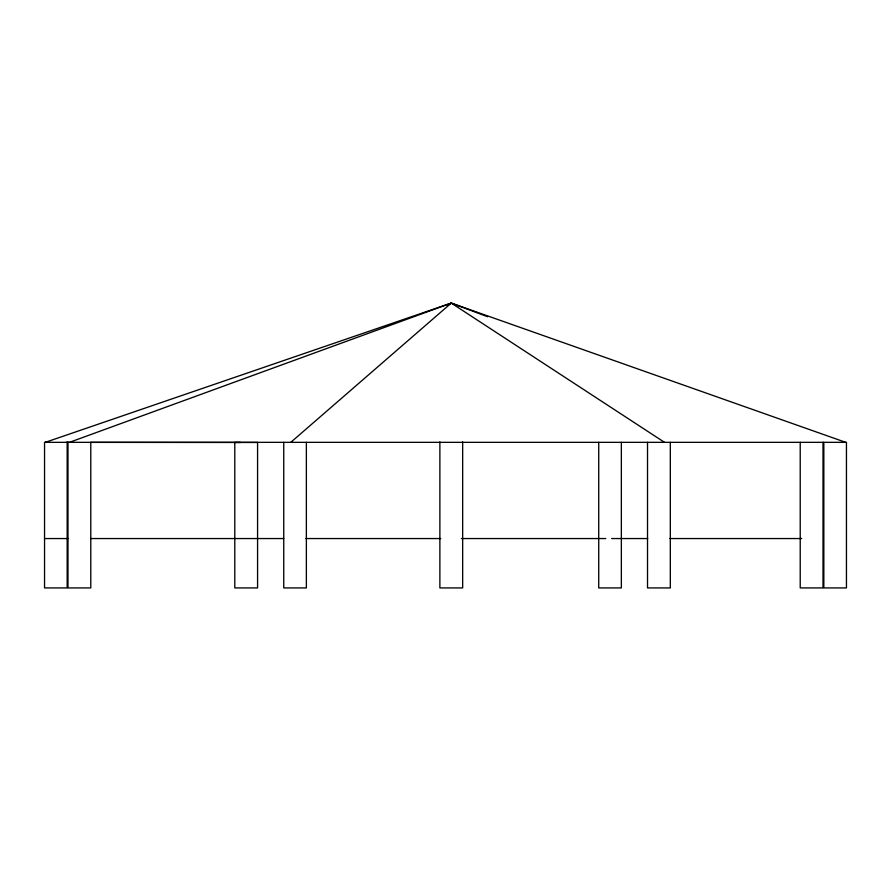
<?xml version="1.0" encoding="UTF-8"?>
<svg xmlns="http://www.w3.org/2000/svg" width="891" height="891" viewBox="0 0 891 891"><rect width="100%" height="100%" fill="white"/><g stroke="black" fill="none" stroke-linecap="round" stroke-linejoin="round"><path stroke-width="1.34" d="M290.789 442.337L451.269 303.074L845.704 442.337M447.794 305.368L450.111 303.831M69.465 442.337L451.269 303.074L487.644 316.75M45.374 538.554L68.117 538.554M90.514 538.554L283.706 538.554M305.903 538.554L440.789 538.554M461.393 538.554L605.769 538.554M611.627 538.554L647.701 538.554M669.887 538.554L801.688 538.554M48.069 442.337L45.296 442.337L451.269 303.074L664.508 442.337M66.068 442.348L68.841 442.348M91.005 442.37L240.592 442.459M823.83 442.337L823.83 587.926L846.45 587.926L846.45 442.337L44.55 442.337L44.55 587.926L67.17 587.926L67.17 442.337M823.006 442.337L823.006 587.926L800.218 587.926L800.218 442.337M670.31 442.337L670.31 587.926L647.523 587.926L647.523 442.337M621.35 442.337L621.35 587.926L598.73 587.926L598.73 442.337M462.663 441.903L462.663 587.926L439.876 587.926L439.876 441.903M306.37 442.337L306.37 587.926L283.75 587.926L283.75 442.337M90.782 442.337L90.782 587.926L67.994 587.926L67.994 442.337M257.577 442.459L234.79 442.459L234.79 587.926L257.577 587.926L257.577 442.459"/></g></svg>
